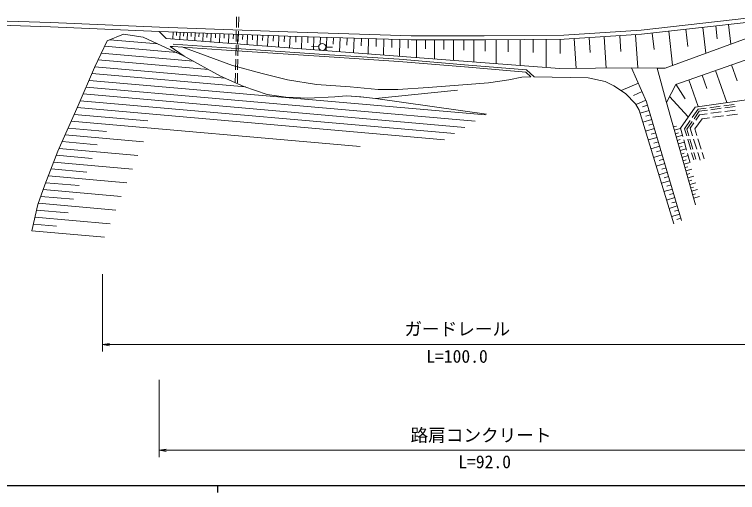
# Model space of a CAD drawing. Units: millimetres at full size, sheet at 1:1000; details may follow other scales. Extents: x 40000 to 680000, y 20000 to 380000.
# Drawn here: x 139188 to 241737, y 204000 to 271845 of the extents above; entities that cross this region are included whole.
import ezdxf
from ezdxf.enums import TextEntityAlignment as Align

# ---------------------------------------------------------------- set-up
doc = ezdxf.new("R2010")
doc.units = ezdxf.units.MM
doc.header["$LTSCALE"] = 1000
for name, color, linetype, lineweight in [('M-BGD', 7, 'Continuous', 13), ('M-STR-HTXT', 7, 'Continuous', 13), ('M-TTL-BAND', 7, 'Continuous', 25)]:
    doc.layers.add(name, color=color, linetype=linetype, lineweight=lineweight)
doc.styles.add('ＭＳ ゴシック', font='')
doc.styles.get('ＭＳ ゴシック').set_extended_font_data('MS Gothic')

# ---------------------------------------------------------------- blocks, each defined once
blk = doc.blocks.new('open_arrow')
at = {"color": 0, "linetype": 'Continuous', "lineweight": -2}
blk.add_lwpolyline([(7.5, 1.25), (0, 0), (7.5, -1.25)], dxfattribs=at)

msp = doc.modelspace()

# ---------------------------------------------------------------- linework, layer by layer
at = {"layer": 'M-BGD'}
for p, q in [((170661, 270001), (170691, 271500)), ((170961, 269995), (170991, 271494)), ((234396, 269734), (234667, 267317)), ((236813, 270005), (237223, 266344)), ((238643, 270210), (238848, 268380)), ((240473, 270415), (240784, 267643)), ((161685, 269360), (161648, 268360)), ((162185, 269341), (162167, 268842)), ((162685, 269323), (162646, 268284)), ((163204, 269304), (163185, 268784)), ((163724, 269285), (163684, 268204)), ((164264, 269265), (164244, 268724)), ((164805, 269245), (164763, 268121)), ((165366, 269224), (165346, 268662)), ((165928, 269203), (165885, 268035)), ((166512, 269182), (166491, 268598)), ((167096, 269160), (167051, 267946)), ((167703, 269138), (167681, 268531)), ((168311, 269116), (168264, 267853)), ((168942, 269092), (168919, 268461)), ((169574, 269069), (169525, 267756)), ((170230, 269045), (170206, 268389)), ((170622, 268001), (170652, 269501)), ((170886, 269021), (170836, 267656)), ((170922, 267995), (170952, 269495)), ((171569, 268996), (171544, 268313)), ((172252, 268970), (172199, 267551)), ((172961, 268944), (172935, 268235)), ((173671, 268918), (173617, 267442)), ((174409, 268891), (174382, 268153)), ((175147, 268864), (175090, 267330)), ((175914, 268836), (175885, 268068)), ((176681, 268807), (176622, 267212)), ((177479, 268778), (177449, 267980)), ((178276, 268749), (178215, 267090)), ((179106, 268718), (179075, 267889)), ((179935, 268692), (179882, 266962)), ((222811, 268689), (223098, 264223)), ((225044, 268832), (225188, 266599)), ((227277, 268976), (227580, 264257)), ((229630, 269200), (229894, 266850)), ((231980, 269463), (232522, 264630)), ((180800, 268665), (180774, 267801)), ((181665, 268639), (181610, 266830)), ((182569, 268612), (182542, 267707)), ((183474, 268584), (183417, 266691)), ((184421, 268555), (184392, 267609)), ((185367, 268527), (185307, 266546)), ((186358, 268497), (186328, 267506)), ((187348, 268467), (187285, 266394)), ((188384, 268435), (188353, 267399)), ((189420, 268404), (189354, 266236)), ((190504, 268371), (190471, 267287)), ((191588, 268338), (191519, 266070)), ((192722, 268303), (192688, 267169)), ((193856, 268269), (193784, 265896)), ((195042, 268233), (195006, 267046)), ((196229, 268221), (196229, 265709)), ((197485, 268221), (197485, 266965)), ((198741, 268221), (198741, 265516)), ((200094, 268221), (200094, 266868)), ((201446, 268221), (201446, 265308)), ((202902, 268221), (202902, 266765)), ((204358, 268221), (204358, 265085)), ((205926, 268222), (205940, 266654)), ((207493, 268236), (207525, 264842)), ((209190, 268252), (209206, 266555)), ((210887, 268268), (210921, 264582)), ((212730, 268285), (212747, 266442)), ((214573, 268302), (214610, 264299)), ((216575, 268321), (216593, 266319)), ((218573, 268418), (218845, 264179)), ((220692, 268554), (220828, 266434)), ((170583, 266001), (170612, 267501)), ((170883, 265995), (170912, 267495)), ((182338, 267253), (181337, 267304)), ((183338, 267214), (184313, 267189)), ((170543, 264002), (170573, 265501)), ((170843, 263996), (170873, 265496)), ((240879, 264684), (241673, 262413)), ((238608, 263890), (240196, 259348)), ((170507, 262162), (170533, 263502)), ((170807, 262156), (170833, 263496)), ((234817, 262564), (236143, 258773)), ((236713, 263227), (237375, 261331)), ((227669, 262113), (225232, 261036)), ((232999, 261929), (234302, 259852)), ((228207, 260894), (226989, 260356)), ((190397, 259901), (206147, 257681)), ((228745, 259675), (227349, 259059)), ((232110, 260221), (234744, 257307)), ((228990, 258954), (228257, 258738)), ((236130, 258384), (237299, 258544)), ((237794, 258611), (239280, 258814)), ((237950, 258330), (239436, 258533)), ((239776, 258882), (241262, 259085)), ((239931, 258601), (241417, 258804)), ((229205, 258221), (227923, 257844)), ((229394, 257580), (228753, 257392)), ((235325, 257211), (236130, 258384)), ((235575, 257045), (236303, 258105)), ((235837, 256858), (236364, 257611)), ((236303, 258105), (237454, 258262)), ((236364, 257611), (237450, 257753)), ((237946, 257818), (239433, 258013)), ((238246, 257253), (239734, 257448)), ((239929, 258078), (241416, 258273)), ((240229, 257512), (241717, 257707)), ((229582, 256940), (228311, 256565)), ((234238, 255627), (235042, 256799)), ((234565, 255574), (235292, 256633)), ((235024, 255695), (235551, 256448)), ((235685, 255593), (236704, 257050)), ((236704, 257050), (237751, 257188)), ((229956, 255668), (228695, 255297)), ((229769, 256304), (229133, 256117)), ((232627, 255886), (233080, 256014)), ((232764, 255405), (233669, 255662)), ((233653, 255720), (233984, 254529)), ((234531, 254619), (234238, 255627)), ((234839, 254634), (234565, 255574)), ((235360, 254621), (235024, 255695)), ((235977, 254660), (235685, 255593)), ((230327, 254407), (229076, 254039)), ((230142, 255037), (229511, 254852)), ((232900, 254924), (233351, 255052)), ((233037, 254443), (233937, 254698)), ((230511, 253781), (229886, 253597)), ((233173, 253962), (233621, 254089)), ((233310, 253481), (234205, 253735)), ((234118, 254047), (234520, 252602)), ((235090, 252698), (234671, 254138)), ((235398, 252714), (234978, 254154)), ((235957, 252712), (235509, 254144)), ((236574, 252751), (236126, 254182)), ((230695, 253156), (229454, 252791)), ((230878, 252535), (230257, 252353)), ((233446, 253000), (233892, 253126)), ((233583, 252519), (234473, 252772)), ((237015, 251340), (236723, 252273)), ((231060, 251914), (229829, 251552)), ((231241, 251299), (230626, 251118)), ((233719, 252038), (234162, 252163)), ((233856, 251557), (234741, 251808)), ((234654, 252121), (234985, 250930)), ((235523, 251210), (235229, 252218)), ((235811, 251294), (235537, 252234)), ((236442, 251161), (236106, 252235)), ((231423, 250683), (230201, 250324)), ((233992, 251076), (234432, 251201)), ((234129, 250595), (235009, 250845)), ((234265, 250114), (234702, 250238)), ((231782, 249462), (230570, 249106)), ((231602, 250073), (230992, 249893)), ((234402, 249633), (235276, 249881)), ((234539, 249152), (234972, 249275)), ((232138, 248250), (230936, 247897)), ((231960, 248856), (231354, 248678)), ((234675, 248671), (235543, 248917)), ((234812, 248190), (235242, 248312)), ((232315, 247649), (231714, 247473)), ((234948, 247709), (235810, 247953)), ((235085, 247228), (235512, 247349)), ((232492, 247048), (231300, 246698)), ((232667, 246452), (232071, 246277)), ((235221, 246747), (236077, 246990)), ((235358, 246266), (235782, 246386)), ((232843, 245856), (231660, 245508)), ((233017, 245265), (232425, 245091)), ((235494, 245785), (236344, 246026)), ((233191, 244674), (232017, 244328)), ((233363, 244087), (232776, 243914)), ((233536, 243500), (232372, 243158)), ((233707, 242918), (233125, 242747))]:
    msp.add_line(p, q, dxfattribs=at)
for points in [[(305679, 273334), (305586, 274736), (263097, 264623), (260573, 262240), (235710, 258711), (233653, 255720)], [(65341, 272953), (76165, 272470), (87944, 272112), (107447, 271372), (127241, 270647), (144321, 270086), (159719, 269432), (179278, 268712), (195448, 268221), (205800, 268221), (217141, 268326), (228108, 269029), (251900, 271696)], [(65368, 273552), (76187, 273070), (87965, 272711), (107469, 271971), (127262, 271247), (144344, 270686), (159743, 270032), (179298, 269311), (195457, 268821), (205797, 268821), (217119, 268926), (228055, 269627), (251821, 272291)], [(230356, 264222), (231456, 264242), (251900, 271696), (252347, 268693), (232998, 261928), (231649, 259334)], [(141645, 241121), (142509, 244860), (143514, 247687), (145337, 252431), (148211, 258904), (150548, 264302), (152324, 268111), (154672, 269069), (157441, 268613), (163260, 265949), (161262, 267316), (161692, 267319)], [(233801, 242598), (228841, 259458), (226721, 264260), (216485, 264155), (160718, 268432), (159719, 269432)], [(161692, 267319), (168546, 266841), (183103, 265886), (193724, 265185), (203573, 264343), (211690, 263676), (212427, 263011)], [(161712, 267618), (168566, 267140), (183123, 266185), (193747, 265484), (203599, 264642), (211815, 263967), (212895, 262994)], [(212427, 263011), (211129, 262939), (209312, 262575), (206424, 262129), (203412, 261910), (197851, 261459), (193567, 261178), (190778, 261209), (186821, 261552), (182039, 261926), (177910, 262549), (174296, 263453), (170105, 264621), (162925, 267233)], [(163260, 265949), (168407, 263079), (171726, 261630), (175044, 260485), (177661, 260088), (180816, 259948), (184601, 260135), (186284, 260298), (188317, 260135), (190397, 259901), (202010, 261116)], [(226721, 264260), (230356, 264222), (231649, 259334), (235767, 244823)], [(212895, 262994), (220575, 262847), (222982, 262333), (224197, 261702), (225833, 260650), (227281, 259178), (227795, 258267), (232679, 242143)]]:
    msp.add_lwpolyline(points, dxfattribs=at)
msp.add_circle((182838, 267227), 500, dxfattribs=at)
at = {"layer": 'M-STR-HTXT'}
for p, q in [((152692, 268261), (159514, 267664)), ((151956, 267322), (162224, 266423)), ((151506, 266357), (164579, 265214)), ((151056, 265393), (166714, 264023)), ((150607, 264428), (169003, 262819)), ((150184, 263462), (171932, 261559)), ((149347, 261527), (204519, 256700)), ((149765, 262494), (205974, 257577)), ((148928, 260560), (203064, 255824)), ((148509, 259593), (201609, 254947)), ((187017, 260239), (188684, 260093)), ((148088, 258626), (200154, 254071)), ((147658, 257660), (158115, 256745)), ((147229, 256693), (188202, 253109)), ((146800, 255727), (152249, 255250)), ((146371, 254761), (157489, 253788)), ((145942, 253794), (150925, 253359)), ((145513, 252828), (156702, 251849)), ((145117, 251859), (150230, 251412)), ((144744, 250888), (155914, 249911)), ((144371, 249917), (149461, 249471)), ((143997, 248946), (155127, 247972)), ((143624, 247974), (148386, 247558)), ((143270, 247001), (154340, 246033)), ((142924, 246028), (147576, 245621)), ((142327, 244073), (146827, 243679)), ((142578, 245054), (153552, 244094)), ((142100, 243089), (152765, 242156)), ((141872, 242105), (145146, 241818)), ((141645, 241121), (151978, 240217)), ((151656, 235000), (151656, 224000)), ((151656, 225000), (251900, 225000)), ((159719, 220000), (159719, 209000)), ((159719, 210000), (251925, 210000))]:
    msp.add_line(p, q, dxfattribs=at)
at = {"layer": 'M-TTL-BAND'}
for p, q in [((40000, 205000), (579000, 205000)), ((168000, 205000), (168000, 204000))]:
    msp.add_line(p, q, dxfattribs=at)

# ---------------------------------------------------------------- block references
at = {"layer": 'M-STR-HTXT', "xscale": 133, "yscale": 133}
for p in [(151656, 225000), (159719, 210000)]:
    msp.add_blockref('open_arrow', p, dxfattribs=at)

# ---------------------------------------------------------------- texts
at = {"layer": 'M-STR-HTXT', "style": 'ＭＳ ゴシック'}
for s, p in [('ガードレール', (201985, 227211)), ('路肩コンクリート', (205361, 212136))]:
    msp.add_text(s, height=1833, dxfattribs=at).set_placement(p, align=Align.MIDDLE_CENTER)
for s, p in [('L=100.0', (201950, 221867)), ('L=92.0', (205867, 206898))]:
    msp.add_text(s, height=1833, dxfattribs=at).set_placement(p, align=Align.BOTTOM_CENTER)

doc.saveas('drawing.dxf')
